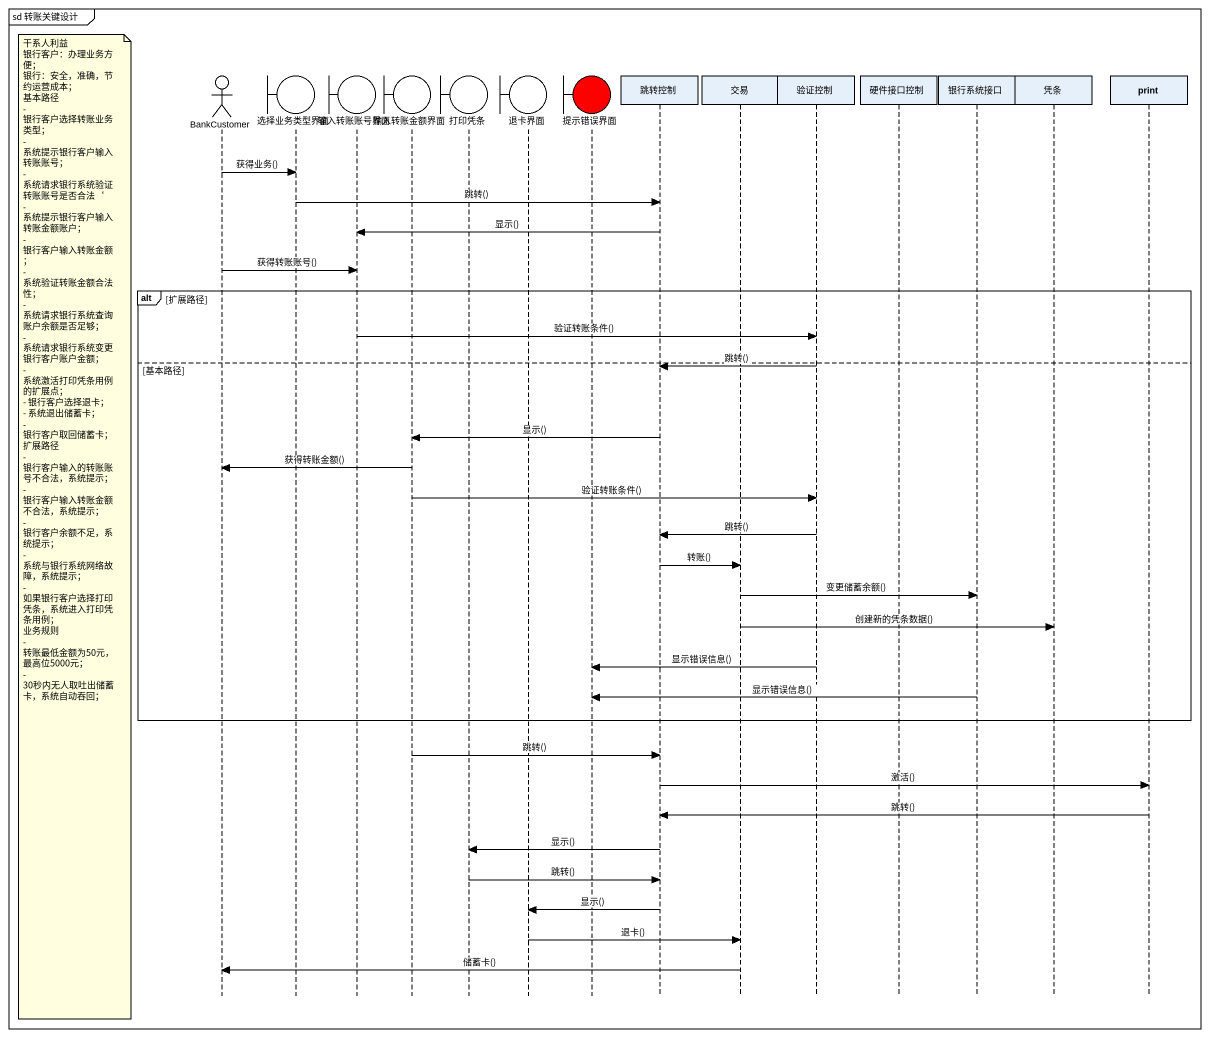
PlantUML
@startuml
mainframe sd 转账关键设计
hide footbox
actor BankCustomer
boundary 选择业务类型界面
boundary 输入转账账号界面
boundary 输入转账金额界面
boundary 打印凭条
boundary 退卡界面
boundary 提示错误界面 #FF0000
participant 跳转控制
participant 交易
participant 验证控制
participant 硬件接口控制
participant 银行系统接口
participant 凭条
participant print

BankCustomer -> 选择业务类型界面 : 获得业务()
选择业务类型界面 -> 跳转控制 : 跳转()
跳转控制 -> 输入转账账号界面 : 显示()
BankCustomer -> 输入转账账号界面 : 获得转账账号()
alt 扩展路径
  输入转账账号界面 -> 验证控制 : 验证转账条件()
else 基本路径
  验证控制 -> 跳转控制 : 跳转()
  跳转控制 -> 输入转账金额界面 : 显示()
  输入转账金额界面 -> BankCustomer : 获得转账金额()
  输入转账金额界面 -> 验证控制 : 验证转账条件()
  note left of BankCustomer
    干系人利益
    银行客户：办理业务方便；
    银行：安全，准确，节约运营成本；
    基本路径
    - 银行客户选择转账业务类型；
    - 系统提示银行客户输入转账账号；
    - 系统请求银行系统验证转账账号是否合法‘
    - 系统提示银行客户输入转账金额账户；
    - 银行客户输入转账金额；
    - 系统验证转账金额合法性；
    - 系统请求银行系统查询账户余额是否足够；
    - 系统请求银行系统变更银行客户账户金额；
    - 系统激活打印凭条用例的扩展点；
    - 银行客户选择退卡；
    - 系统退出储蓄卡；
    - 银行客户取回储蓄卡；
    扩展路径
    - 银行客户输入的转账账号不合法，系统提示；
    - 银行客户输入转账金额不合法，系统提示；
    - 银行客户余额不足，系统提示；
    - 系统与银行系统网络故障，系统提示；
    - 如果银行客户选择打印凭条，系统进入打印凭条用例；
    业务规则
    - 转账最低金额为50元，最高位5000元；
    - 30秒内无人取吐出储蓄卡，系统自动吞回；
  end note
  验证控制 -> 跳转控制 : 跳转()
  跳转控制 -> 交易 : 转账()
  交易 -> 银行系统接口 : 变更储蓄余额()
  交易 -> 凭条 : 创建新的凭条数据()
  验证控制 -> 提示错误界面 : 显示错误信息()
  银行系统接口 -> 提示错误界面 : 显示错误信息()
end
输入转账金额界面 -> 跳转控制 : 跳转()
跳转控制 -> print : 激活()
print -> 跳转控制 : 跳转()
跳转控制 -> 打印凭条 : 显示()
打印凭条 -> 跳转控制 : 跳转()
跳转控制 -> 退卡界面 : 显示()
退卡界面 -> 交易 : 退卡()
交易 -> BankCustomer : 储蓄卡()
@enduml
